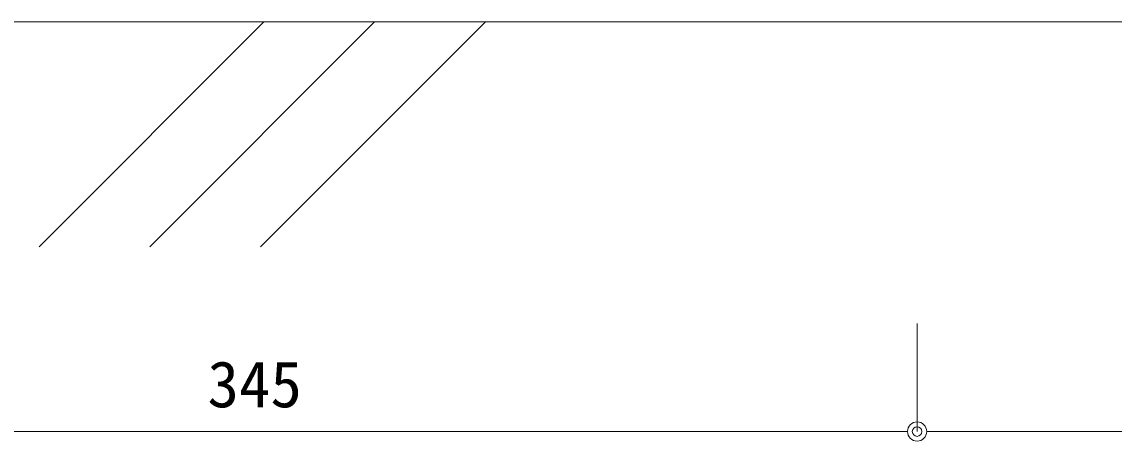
# Model space of a CAD drawing. Units: millimetres on the paper. Extents: x -401 to 401, y -279 to 279.
# Drawn here: x 181.6 to 238.4, y -154.6 to -132.8 of the extents above; entities that cross this region are included whole.
import ezdxf
from ezdxf.enums import TextEntityAlignment as Align

# ---------------------------------------------------------------- set-up
doc = ezdxf.new("R2010")
doc.units = ezdxf.units.MM
for name, color, linetype, lineweight in [('0-5_0-A11-寸法_詳細', 5, 'Continuous', 9), ('0-6_0', 7, 'Continuous', 9), ('0-8_0-A06-芯_通り', 2, 'Continuous', 9), ('0-A_A-E01-仕上太線', 4, 'Continuous', 9), ('0-C_A-C03-壁種別', 4, 'Continuous', 9)]:
    doc.layers.add(name, color=color, linetype=linetype, lineweight=lineweight)
doc.styles.add('ＭＳ ゴシック', font='')
doc.styles.get('ＭＳ ゴシック').set_extended_font_data('MS Gothic')

# ---------------------------------------------------------------- blocks, each defined once
blk = doc.blocks.new('_Dot')
at = {"layer": '0-6_0'}
blk.add_line((-0.5, 0), (-1, 0), dxfattribs=at)
for radius in [0.5, 0.25]:
    blk.add_circle((0, 0), radius, dxfattribs=at)

msp = doc.modelspace()

# ---------------------------------------------------------------- linework, layer by layer
at = {"layer": '0-5_0-A11-寸法_詳細'}
for p, q in [((228.2, -148.469), (228.2, -154.078)), ((228.2, -148.469), (228.2, -154.078)), ((160.2, -154.078), (227.2, -154.078)), ((229.2, -154.078), (267.2, -154.078))]:
    msp.add_line(p, q, dxfattribs=at)
at = {"layer": '0-8_0-A06-芯_通り'}
msp.add_line((77.684, -132.778), (316.476, -132.778), dxfattribs=at)
at = {"layer": '0-A_A-E01-仕上太線'}
msp.add_line((89.2, -132.778), (298.2, -132.778), dxfattribs=at)
at = {"layer": '0-C_A-C03-壁種別'}
for p, q in [((182.524, -144.469), (194.215, -132.778)), ((188.287, -144.469), (199.977, -132.778)), ((194.049, -144.469), (205.74, -132.778))]:
    msp.add_line(p, q, dxfattribs=at)

# ---------------------------------------------------------------- block references
at = {"layer": '0-5_0-A11-寸法_詳細'}
msp.add_blockref('_Dot', (228.2, -154.078), dxfattribs=at)
at = {"layer": '0-5_0-A11-寸法_詳細', "rotation": 180}
msp.add_blockref('_Dot', (228.2, -154.078), dxfattribs=at)

# ---------------------------------------------------------------- texts
at = {"layer": '0-5_0-A11-寸法_詳細', "style": 'ＭＳ ゴシック'}
msp.add_text('345', height=2.405, dxfattribs=at).set_placement((191.288, -153.541), align=Align.BOTTOM_LEFT)

doc.saveas('drawing.dxf')
